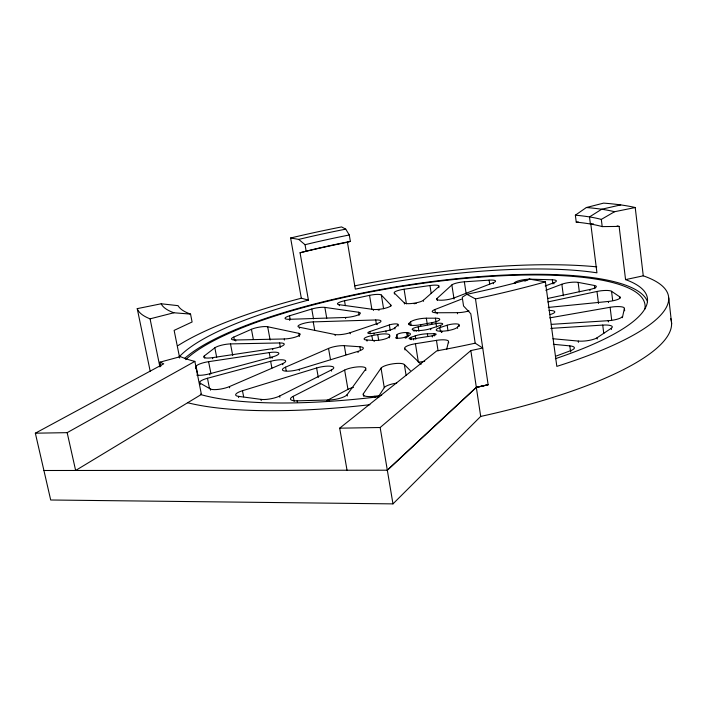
<?xml version="1.0" encoding="UTF-8"?>
<svg xmlns="http://www.w3.org/2000/svg" width="707" height="707" viewBox="0 0 707 707"><rect width="100%" height="100%" fill="white"/><g stroke="black" fill="none" stroke-linecap="round" stroke-linejoin="round"><path stroke-width="1.06" d="M195.777 368.745L196.095 366.456A11.02 2.519 -11.2 0 1 208.592 361.675L269.252 352.599A10.994 2.545 -10.6 0 1 278.797 353.155A10.994 2.545 -10.6 0 1 271.939 357.106L209.608 373.809A11.277 2.634 -11.2 0 1 196.785 375.117M446.656 349.364L448.512 341.622A11.506 2.81 -8.8 0 0 436.458 340.359L415.433 343.726A11.498 2.81 -9 0 0 404.864 348.763L405.049 349.938M622.39 317.69L624.378 308.455A11.524 2.695 -6.9 0 0 610.106 307.289L549.71 317.885M396.159 338.485L396.883 334.853A5.647 1.317 -9.1 0 1 400.719 333.121A5.647 1.317 -9.1 0 1 406.64 332.617L407.78 332.758L408.319 336.125M389.212 336.691L389.654 335.551A10.959 2.554 -9.4 0 0 377.741 334.588L371.864 335.657A8.776 2.041 -9.5 0 0 364.529 338.211A8.776 2.041 -9.5 0 0 366.862 340.014L373.994 340.465A9.226 2.156 -9.4 0 0 383.406 339.431A9.226 2.156 -9.4 0 0 389.212 336.691L389.398 337.822M378.881 395.964L384.272 387.666A12.028 3.261 -9.3 0 1 396.707 383.141M363.813 396.309L363.371 393.719L381.038 368.153A12.063 3.093 -9.3 0 1 392.588 363.875A12.063 3.093 -9.3 0 1 404.342 364.529L410.369 370.636M293.211 396.344A12.611 3.358 -10.4 0 0 297.117 400.842L329.294 399.976A12.744 3.447 -10.1 0 0 347.084 394.709L365.643 369.213A11.966 3.04 -9.7 0 0 358.988 366.818A11.966 3.04 -9.7 0 0 344.636 370.088L293.211 396.344L294.139 401.399M439.834 327.641A9.536 2.236 -8.7 0 0 441.23 331.221L441.725 331.212A11.056 2.589 -8.7 0 0 457.473 327.2L459.046 325.3A7.538 1.759 -8.6 0 0 455.741 323.886A7.538 1.759 -8.6 0 0 447.151 325.22L439.834 327.641L440.355 331.009M160.825 366.244L159.994 362.161L163.741 363.813L35.35 433.188L50.701 499.999L392.977 503.879L480.698 416.423A260.591 65.433 -9.1 0 0 670.74 318.583M409.061 323.32L410.555 321.915A10.649 2.413 -9 0 1 426.33 318.194L435.415 318.185A9.438 2.139 -8.9 0 1 439.568 319.847A9.438 2.139 -8.9 0 1 431.791 322.692L420.638 324.716A10.693 2.43 -9 0 1 409.061 323.32L409.238 324.416M43.922 470.5L387.321 470.199L425.367 434.646M425.358 434.655L476.341 387.348A261.82 60.961 -9.1 0 0 488.139 384.749L475.484 298.928L466.885 294.306L462.237 297.232L463.545 305.981L470.8 313.749L475.175 343.178L482.722 348.03L470.835 350.584L380.154 427.514L339.678 428.177L347.04 470.235M387.321 470.199L476.324 387.365A262.209 61.041 -9.1 0 0 488.139 384.749L476.341 387.348L470.835 350.584M394.789 327.907L397.988 324.964A5.532 1.255 -9.2 0 0 395.814 323.886A5.532 1.255 -9.2 0 0 389.345 324.937L369.911 331.539A5.532 1.264 -9.4 0 0 368.188 333.297A5.532 1.264 -9.4 0 0 373.817 333.209L385.845 331.026A10.702 2.439 -9.3 0 0 394.789 327.907L394.966 329.002M437.333 300.51L437.014 298.46L451.853 284.956A9.624 1.953 -8.6 0 1 464.366 281.81L489.12 280.14A9.73 1.988 -8.4 0 1 493.292 282.747L493.433 283.754M438.747 286.706A9.553 1.935 -8.9 0 0 429.971 285.531L404.077 289.225A9.527 1.927 -9.1 0 0 394.329 293.025L404.351 302.95A9.925 2.094 -9 0 0 413.498 303.285A9.925 2.094 -9 0 0 423.396 300.272L438.747 286.706L438.906 287.687M514.051 283.242L515.094 282.332A9.951 2.059 -8 0 1 530.577 279.185L552.344 279.795A10.119 2.121 -7.8 0 1 553.926 282.712L554.058 283.754M339.678 428.177L436.767 350.875A242.024 50.639 -9.1 0 0 475.175 343.178M204.35 355.877L214.84 347.817A10.49 2.289 -10.9 0 1 230.5 343.911L279.592 342.957A10.702 2.413 -10.5 0 1 283.631 345.131A10.702 2.413 -10.5 0 1 272.61 348.657L212.551 357.654A10.72 2.386 -11 0 1 204.35 355.877L204.774 358.042M555.366 358.705A240.716 55.897 -9.1 0 0 625.562 279.618L619.129 226.426L602.205 226.602A223.889 42.005 -9.1 0 0 576.24 222.131L575.357 215.175L586.377 207.522L603.628 203.121A265.063 47.484 -9.2 0 1 635.222 207.531L643.264 275.827A261.714 60.943 -9.1 0 1 556.824 366.376L545.424 281.863L529.543 279.132A240.574 42.95 -9.2 0 1 466.885 294.306M552.971 338.741L578.282 341.066A12.311 3.111 -7.1 0 0 597.062 337.778L611.272 328.278L611.422 329.506M201.415 394.418L75.64 470.473L67.165 432.657L194.858 361.392L201.415 394.418A240.813 55.933 -9.1 0 1 200.364 394.108M575.357 215.175A224.19 40.794 -9.2 0 1 601.312 219.4L614.551 211.729L635.222 207.531M326.767 400.639L347.968 389.363A11.931 3.208 -9.8 0 1 353.456 387.365M238.427 396.344L261.016 399.384A12.399 3.235 -10.8 0 0 279.645 396.026L331.406 369.947A11.772 2.934 -10.1 0 0 330.973 366.27A11.772 2.934 -10.1 0 0 316.621 367.985L242.474 390.724A12.187 3.111 -11 0 0 238.427 396.344L238.657 397.581M234.388 340.173L233.796 337.071L251.436 329.294A10.048 2.121 -10.5 0 1 267.679 326.749L298.787 333.333L299.353 336.514M359.836 346.748A11.25 2.695 -9.7 0 1 357.875 351.414L299.088 369.346A11.551 2.819 -10.4 0 1 284.7 371.016A11.551 2.819 -10.4 0 1 285.531 367.172L328.534 348.427A11.126 2.634 -9.9 0 1 344.309 345.688L359.836 346.748L360.411 350.177M200.222 383.212L210.35 388.965A11.833 2.908 -11.2 0 0 229.43 386.596L282.632 363.61A11.294 2.687 -10.5 0 0 283.861 359.996A11.294 2.687 -10.5 0 0 270.631 361.277L207.478 378.272A11.586 2.784 -11.3 0 0 200.222 383.212L200.461 384.378M524.824 281.165L529.543 279.132M435.424 312.715L434.929 309.533L461.547 299.132M493.292 282.747L453.894 298.009A10.004 2.121 -8.7 0 1 441.76 300.228A10.004 2.121 -8.7 0 1 437.014 298.46M545.813 290.303L561.853 284.241A10.358 2.209 -7.5 0 1 578.114 282.376L594.428 285.478L594.834 288.695M545.194 285.99L553.926 282.712M556.232 356.036L570.593 350.681A12.54 3.252 -7.3 0 0 569.815 345.873L553.387 344.3M395.973 337.354A5.736 1.352 -9.2 0 0 398.898 338.238A5.736 1.352 -9.2 0 0 405.111 337.168L406.286 336.771A11.029 2.589 -9.2 0 0 407.78 332.758M410.714 337.407L415.239 335.86A11.206 2.669 -8.9 0 1 427.382 333.792L433.93 333.686A4.207 0.999 -8.8 0 1 436.042 334.482A4.207 0.999 -8.8 0 1 432.207 335.834L413.542 338.83A4.304 1.025 -9 0 1 409.362 338.786A4.304 1.025 -9 0 1 410.714 337.407L411.085 339.687M299.361 327.235L335.003 334.508A10.578 2.377 -9.7 0 0 350.106 332.697L377.034 323.638A10.419 2.307 -9.5 0 0 375.709 319.962L313.236 321.888A10.137 2.174 -10 0 0 300.961 324.257A10.137 2.174 -10 0 0 299.361 327.235L299.547 328.278M413.922 330.204L416.008 330.452A10.897 2.519 -8.9 0 0 430.625 328.622L440.461 325.388A5.859 1.352 -8.8 0 0 442.237 323.506A5.859 1.352 -8.8 0 0 436.051 323.603L418.217 326.837A7.061 1.635 -9 0 0 412.623 328.728A7.061 1.635 -9 0 0 413.922 330.204L414.099 331.318M300.051 252.761A243.093 46.326 -9.1 0 1 347.446 242.271L350.363 241.379L349.285 234.98L345.741 229.148L341.596 226.92A265.063 47.484 -9.2 0 0 290.612 237.994L301.323 298.213L308.411 300.104L300.051 252.761L306.166 251.162A223.889 42.005 -9.1 0 1 350.363 241.379M289.57 320.306L289.384 319.299A9.792 2.033 -10.1 0 1 289.517 315.799L311.769 309.03A9.677 1.988 -9.9 0 1 324.867 307.395L358.546 312.238L359.068 315.313M159.994 362.161L180.462 356.62A242.13 50.683 -9.1 0 0 194.858 361.392M190.545 314.094A224.19 40.794 -9.2 0 1 178.102 305.663L161.205 303.771L137.238 308.641A265.063 47.484 -9.2 0 0 150.061 318.839L173.86 312.768L190.545 314.094L192.101 321.985L174.134 330.381L179.702 358.069M620.711 204.906L601.684 209.245L589.497 216.925L590.389 224.004L593.518 223.925M339.28 305.68L339.113 304.69A9.58 1.953 -9.6 0 1 344.512 300.767L369.549 295.349A9.536 1.935 -9.4 0 1 381.347 295.04L390.821 305.044L390.989 306.06M625.562 279.618L643.264 275.827M548.119 298.381L589.824 289.508A10.578 2.289 -7.3 0 0 594.428 285.478M547.881 301.933L596.991 291.461A10.87 2.404 -7.2 0 1 611.546 291.293L619.836 296.887L619.977 298.018M424.677 361.277L418.385 362.284L415.433 343.726M414.09 303.71L416.246 303.409M363.371 393.719A12.85 3.508 -9.5 0 0 374.825 396.238L381.692 395.319M548.252 307.43L608.374 301.456A11.126 2.51 -7 0 0 619.836 296.887M551.319 324.363L608.232 320.686A11.789 2.819 -6.9 0 0 622.24 316.497M550.762 328.375L602.726 325.087A12.09 2.978 -6.9 0 1 611.272 328.278M576.24 222.131L578.441 222.051M289.384 319.299L345.476 317.478A10.031 2.139 -9.6 0 0 357.804 315.083A10.031 2.139 -9.6 0 0 358.546 312.238M233.796 337.071A10.234 2.192 -10.7 0 0 235.608 339.996L284.258 338.971A10.437 2.307 -10.3 0 0 297.02 336.523A10.437 2.307 -10.3 0 0 298.787 333.333M35.35 433.188L67.165 432.657M434.929 309.533A10.402 2.289 -8.7 0 0 437.014 312.759L457.394 312.671A10.525 2.342 -8.5 0 0 468.997 310.903M339.113 304.69L373.252 309.427A9.933 2.094 -9.3 0 0 385.023 308.279A9.933 2.094 -9.3 0 0 390.821 305.044M290.612 237.994L298.734 239.399A240.574 42.95 -9.2 0 1 345.741 229.148M298.734 239.399L305.035 244.702L306.166 251.162M404.864 348.763L420.55 363.787A12.107 3.111 -8.8 0 0 421.178 364.202M137.238 308.641L150.211 371.361M150.061 318.839L159.915 366.915M196.095 366.456L197.854 375.337M208.592 361.675L210.969 373.782M209.608 373.809L209.829 374.957M210.35 388.965L210.58 390.158M207.478 378.272L209.528 388.664M214.84 347.817L216.696 357.353M212.551 357.654L212.763 358.749M229.43 386.596L229.66 387.798M242.474 390.724L243.641 396.813M230.5 343.911L232.727 355.506M235.608 339.996L235.802 341.048M251.436 329.294L253.353 339.484M261.016 399.384L261.245 400.639M272.61 348.657L272.805 349.753M267.679 326.749L270.127 339.987M279.645 396.026L279.884 397.281M271.939 357.106L272.151 358.237M269.252 352.599L270.277 358.131M270.631 361.277L271.895 368.091M284.258 338.971L284.453 340.04M285.531 367.172L286.176 370.662M279.592 342.957L280.379 347.287M282.632 363.61L282.844 364.759M289.517 315.799L290.232 319.785M299.088 369.346L299.3 370.53M297.117 400.842L297.355 402.124M316.621 367.985L318.3 377.458M329.294 399.976L329.524 401.276M311.769 309.03L313.51 318.884M313.236 321.888L314.695 330.125M324.867 307.395L326.758 318.256M328.534 348.427L330.505 359.686M331.406 369.947L331.618 371.148M344.636 370.088L347.968 389.363M347.084 394.709L347.305 396M335.003 334.508L335.198 335.595M350.106 332.697L350.292 333.784M344.512 300.767L345.352 305.663M345.476 317.478L345.652 318.512M344.309 345.688L345.856 354.702M365.643 369.213L365.846 370.433M357.875 351.414L358.069 352.572M369.911 331.539L370.274 333.731M366.862 340.014L367.057 341.136M374.825 396.238L375.046 397.555M380.154 427.514L392.977 503.879M347.446 242.271L355.321 289.128A240.716 55.897 -9.1 0 1 596.947 272.822L590.778 223.792M377.034 323.638L377.211 324.707M375.709 319.962L376.407 324.204M377.741 334.588L378.66 340.138M373.252 309.427L373.429 310.453M369.549 295.349L371.811 308.968M381.038 368.153L384.272 387.666M373.817 333.209L374.003 334.314M373.994 340.465L374.18 341.596M371.864 335.657L372.607 340.094M389.345 324.937L390.229 330.363M389.654 335.551L389.831 336.665M381.347 295.04L383.592 308.738M385.845 331.026L386.031 332.131M397.988 324.964L398.165 326.06M404.342 364.529L406.127 375.541M396.883 334.853L397.422 338.22M404.351 302.95L404.519 303.975M406.64 332.617L407.356 337.098M406.286 336.771L406.472 337.902M405.111 337.168L405.288 338.308M394.329 293.025L394.488 294.006M418.217 326.837L418.915 331.265M416.008 330.452L416.184 331.574M415.239 335.86L415.787 339.272M413.542 338.83L413.719 339.979M410.555 321.915L411.076 325.185M404.077 289.225L406.401 303.807M423.396 300.272L423.555 301.297M426.33 318.194L427.355 324.699M427.382 333.792L427.735 336.072M420.638 324.716L420.815 325.821M435.415 318.185L436.095 322.542M436.051 323.603L436.572 326.926M429.971 285.531L431.182 293.334M436.458 340.359L438.084 350.822M433.93 333.686L434.284 335.966M431.791 322.692L431.959 323.797M432.207 335.834L432.392 336.983M430.625 328.622L430.793 329.745M447.151 325.22L448.008 330.823M448.512 341.622L448.698 342.798M441.725 331.212L441.902 332.352M440.461 325.388L440.638 326.501M441.23 331.221L441.407 332.361M437.014 312.759L437.182 313.828M457.473 327.2L457.65 328.34M476.324 387.365L480.698 416.423M457.394 312.671L457.553 313.758M459.046 325.3L459.214 326.431M451.853 284.956L454.053 299.043M464.366 281.81L466.125 293.608M489.12 280.14L489.695 284.108M515.094 282.332L515.235 283.348M552.344 279.795L552.892 283.914M561.853 284.241L563.373 295.773M570.593 350.681L570.761 351.953M569.815 345.873L570.478 350.911M578.114 282.376L579.342 291.85M578.282 341.066L578.441 342.312M602.726 325.087L603.787 333.545M596.991 291.461L598.511 303.48M597.062 337.778L597.221 339.024M589.824 289.508L589.956 290.595M610.106 307.289L611.679 319.979M608.374 301.456L608.515 302.587M608.232 320.686L608.382 321.888M611.546 291.293L612.633 300.113M601.312 219.4L602.205 226.602M624.378 308.455L624.661 310.797M668.751 297.868L671.65 323.886M378.148 310.037A9.509 2.041 -9.4 0 1 379.376 309.975M379.774 396.618A240.716 55.897 -9.1 0 1 201.035 394.647M179.057 357A240.716 55.897 -9.1 0 1 308.411 300.104M185.747 359.642A237.287 56.162 -9.1 0 1 449.139 280.034A237.287 56.162 -9.1 0 1 644.89 309.03M549.039 310.453A10.446 2.421 -7.7 0 1 554.809 311.805A10.446 2.421 -7.7 0 1 549.834 314.633M305.035 244.702A224.19 40.794 -9.2 0 1 349.285 234.98M173.86 312.768A240.574 42.95 -9.2 0 1 161.205 303.771M586.377 207.522A240.574 42.95 -9.2 0 1 614.551 211.729M545.424 281.863A265.063 47.484 -9.2 0 1 475.484 298.928M617.131 225.895A243.093 46.326 -9.1 0 1 619.129 226.426M184.554 358.502A240.451 56.931 -9.1 0 1 437.863 280.82A240.451 56.931 -9.1 0 1 647.479 301.712M369.929 404.713A261.714 60.943 -9.1 0 1 187.673 402.743M178.005 345.599A261.714 60.943 -9.1 0 1 301.323 298.213M354.693 285.858A261.714 60.943 -9.1 0 1 596.761 266.857"/></g></svg>
